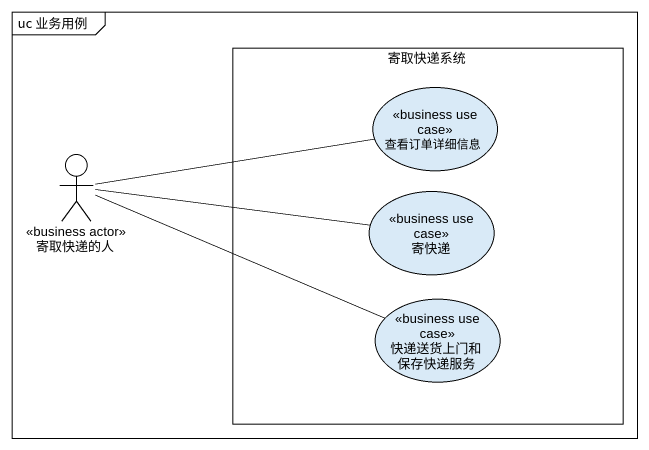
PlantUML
@startuml
mainframe uc 业务用例
rectangle 寄取快递系统 {
  usecase 查看订单详细信息 <<business use case>>
  usecase 寄快递 <<business use case>>
  usecase 快递送货上门和保存快递服务 <<business use case>>
}
actor 寄取快递的人 <<business actor>>
寄取快递的人 -right- 查看订单详细信息
寄取快递的人 -right- 寄快递
寄取快递的人 -right- 快递送货上门和保存快递服务
@enduml
